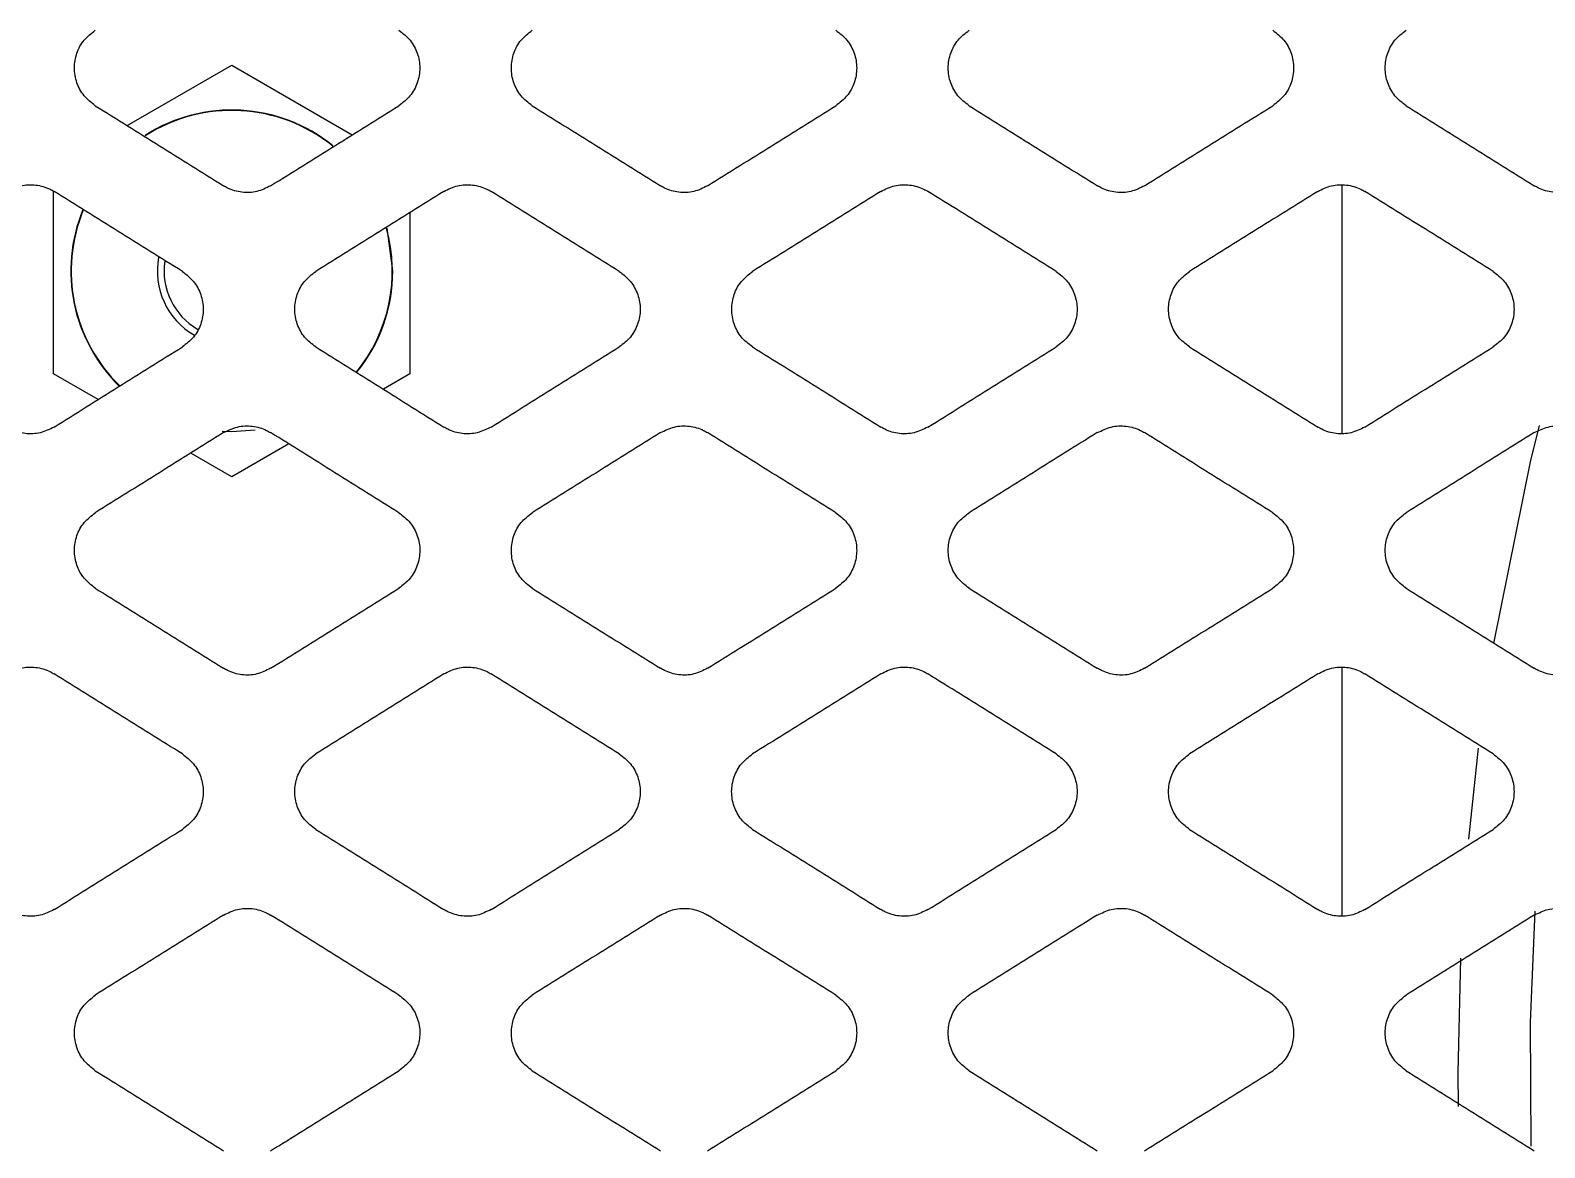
# Model space of a CAD drawing. Header units: millimetres. Extents: x 11355 to 11505, y 8083 to 8171.
# Drawn here: x 11366.035 to 11367.42, y 8089.317 to 8090.339 of the extents above; entities that cross this region are included whole.
import ezdxf

# ---------------------------------------------------------------- set-up
doc = ezdxf.new("R2010")
doc.units = ezdxf.units.MM
doc.layers.add('UPS', color=7, linetype='Continuous')

# ---------------------------------------------------------------- blocks, each defined once
blk = doc.blocks.new('UPS - 2.2kVA (APC SRT2200RMXLI-NC)')
at = {"linetype": 'Continuous'}
for p, q in [((2321.3248, 1375.9231), (2321.4204, 1375.9783)), ((2321.4204, 1375.9783), (2321.5305, 1375.9147)), ((2321.2575, 1375.6961), (2321.2575, 1375.8632)), ((2322.4353, 1375.8686), (2322.4353, 1375.6418)), ((2321.5833, 1375.8436), (2321.5833, 1375.6961)), ((2321.5676, 1375.7902), (2321.5623, 1375.8294)), ((2321.2982, 1375.6726), (2321.2575, 1375.6961)), ((2321.5833, 1375.6961), (2321.559, 1375.682)), ((2321.4116, 1375.6436), (2321.4204, 1375.6433)), ((2321.4204, 1375.6433), (2321.4417, 1375.6449)), ((2321.4204, 1375.602), (2321.383, 1375.6236)), ((2321.4724, 1375.632), (2321.4204, 1375.602)), ((2322.4353, 1375.4273), (2322.4353, 1375.2005)), ((2322.5599, 1375.3537), (2322.551, 1375.2704))]:
    blk.add_line(p, q, dxfattribs=at)
at = {"linetype": 'Continuous', "flags": 128}
for points in [[(2322.6158, 1375.6488), (2322.6075, 1375.6157), (2322.5738, 1375.4495)], [(2322.6084, 1374.9896), (2322.6079, 1375.1031), (2322.6121, 1375.2046)], [(2322.5437, 1375.1617), (2322.5414, 1375.0568), (2322.5416, 1375.026)]]:
    blk.add_lwpolyline(points, dxfattribs=at)
at = {"linetype": 'Continuous'}
for radius, start, end in [(0.1472, 51.064, 122.6185), (0.1468, 51.0244, 122.6344), (0.1472, 157.5778, 225.8303), (0.1468, 157.6345, 225.9152), (0.1468, 320.8058, 15.4107), (0.0681, 169.4363, 239.851), (0.0619, 171.7346, 239.7208), (0.1472, 320.8339, 0)]:
    blk.add_arc((2321.4204, 1375.7902), radius, start, end, dxfattribs=at)
for points, knots in [([(2321.2956, 1375.9413), (2321.292, 1375.9441), (2321.2847, 1375.9498), (2321.2781, 1375.9622), (2321.2757, 1375.9759), (2321.2781, 1375.9896), (2321.2847, 1376.0019), (2321.292, 1376.0075), (2321.2956, 1376.0103)], [0, 0, 0, 0, 0.166752, 0.333482, 0.500689, 0.66748, 0.834277, 1, 1, 1, 1]), ([(2321.5731, 1376.0103), (2321.5768, 1376.0075), (2321.5841, 1376.0019), (2321.5907, 1375.9895), (2321.5931, 1375.9758), (2321.5906, 1375.9621), (2321.584, 1375.9497), (2321.5768, 1375.9441), (2321.5731, 1375.9413)], [0, 0, 0, 0, 0.166787, 0.333551, 0.500809, 0.667627, 0.8344, 1, 1, 1, 1]), ([(2321.6951, 1375.9413), (2321.6914, 1375.9441), (2321.6842, 1375.9498), (2321.6775, 1375.9622), (2321.6752, 1375.9759), (2321.6776, 1375.9896), (2321.6842, 1376.0019), (2321.6915, 1376.0075), (2321.6951, 1376.0103)], [0, 0, 0, 0, 0.166752, 0.333482, 0.500689, 0.66748, 0.834277, 1, 1, 1, 1]), ([(2321.9726, 1376.0103), (2321.9763, 1376.0075), (2321.9835, 1376.0019), (2321.9901, 1375.9895), (2321.9925, 1375.9758), (2321.9901, 1375.9621), (2321.9835, 1375.9497), (2321.9762, 1375.9441), (2321.9726, 1375.9413)], [0, 0, 0, 0, 0.166787, 0.333551, 0.500809, 0.667627, 0.8344, 1, 1, 1, 1]), ([(2322.0946, 1375.9413), (2322.0909, 1375.9441), (2322.0836, 1375.9498), (2322.077, 1375.9622), (2322.0746, 1375.9759), (2322.0771, 1375.9896), (2322.0837, 1376.0019), (2322.0909, 1376.0075), (2322.0946, 1376.0103)], [0, 0, 0, 0, 0.166752, 0.333482, 0.500689, 0.66748, 0.834277, 1, 1, 1, 1]), ([(2322.3721, 1376.0103), (2322.3757, 1376.0075), (2322.383, 1376.0019), (2322.3896, 1375.9895), (2322.392, 1375.9758), (2322.3896, 1375.9621), (2322.383, 1375.9497), (2322.3757, 1375.9441), (2322.3721, 1375.9413)], [0, 0, 0, 0, 0.166787, 0.333551, 0.500809, 0.667627, 0.8344, 1, 1, 1, 1]), ([(2322.494, 1375.9413), (2322.4904, 1375.9441), (2322.4831, 1375.9498), (2322.4765, 1375.9622), (2322.4741, 1375.9759), (2322.4765, 1375.9896), (2322.4831, 1376.0019), (2322.4904, 1376.0075), (2322.494, 1376.0103)], [0, 0, 0, 0, 0.166752, 0.333482, 0.500689, 0.66748, 0.834277, 1, 1, 1, 1]), ([(2321.2956, 1375.9413), (2321.3054, 1375.9352), (2321.3249, 1375.923), (2321.364, 1375.8986), (2321.3933, 1375.8803), (2321.4128, 1375.8681)], [0, 0, 0, 0, 0.250029, 0.500058, 1, 1, 1, 1]), ([(2321.4559, 1375.8681), (2321.4657, 1375.8742), (2321.4852, 1375.8864), (2321.5243, 1375.9108), (2321.5536, 1375.9291), (2321.5731, 1375.9413)], [0, 0, 0, 0, 0.250029, 0.500058, 1, 1, 1, 1]), ([(2321.6951, 1375.9413), (2321.7049, 1375.9352), (2321.7244, 1375.923), (2321.7635, 1375.8986), (2321.7928, 1375.8803), (2321.8123, 1375.8681)], [0, 0, 0, 0, 0.250029, 0.500058, 1, 1, 1, 1]), ([(2321.8554, 1375.8681), (2321.8652, 1375.8742), (2321.8847, 1375.8864), (2321.9238, 1375.9108), (2321.9531, 1375.9291), (2321.9726, 1375.9413)], [0, 0, 0, 0, 0.250029, 0.500058, 1, 1, 1, 1]), ([(2322.0946, 1375.9413), (2322.1043, 1375.9352), (2322.1239, 1375.923), (2322.1629, 1375.8986), (2322.1922, 1375.8803), (2322.2118, 1375.8681)], [0, 0, 0, 0, 0.2500288, 0.5000575, 1, 1, 1, 1]), ([(2322.2549, 1375.8681), (2322.2646, 1375.8742), (2322.2842, 1375.8864), (2322.3232, 1375.9108), (2322.3525, 1375.9291), (2322.3721, 1375.9413)], [0, 0, 0, 0, 0.250029, 0.500058, 1, 1, 1, 1]), ([(2322.494, 1375.9413), (2322.5038, 1375.9352), (2322.5233, 1375.923), (2322.5624, 1375.8986), (2322.5917, 1375.8803), (2322.6112, 1375.8681)], [0, 0, 0, 0, 0.250029, 0.500058, 1, 1, 1, 1]), ([(2321.2148, 1375.8629), (2321.219, 1375.865), (2321.2272, 1375.869), (2321.2412, 1375.8695), (2321.2516, 1375.8666), (2321.2567, 1375.8636), (2321.258, 1375.8629)], [0, 0, 0, 0, 0.301859, 0.603678, 0.905692, 1, 1, 1, 1]), ([(2321.3752, 1375.7897), (2321.3654, 1375.7958), (2321.3459, 1375.808), (2321.3068, 1375.8324), (2321.2775, 1375.8507), (2321.258, 1375.8629)], [0, 0, 0, 0, 0.250032, 0.500063, 1, 1, 1, 1]), ([(2321.4559, 1375.8681), (2321.4518, 1375.866), (2321.4436, 1375.862), (2321.4296, 1375.8615), (2321.4192, 1375.8644), (2321.4141, 1375.8674), (2321.4128, 1375.8681)], [0, 0, 0, 0, 0.301785, 0.60353, 0.905524, 1, 1, 1, 1]), ([(2321.6143, 1375.8629), (2321.6045, 1375.8568), (2321.585, 1375.8446), (2321.5459, 1375.8202), (2321.5166, 1375.8019), (2321.4971, 1375.7897)], [0, 0, 0, 0, 0.250032, 0.500063, 1, 1, 1, 1]), ([(2321.6143, 1375.8629), (2321.6184, 1375.865), (2321.6267, 1375.869), (2321.6407, 1375.8695), (2321.651, 1375.8666), (2321.6562, 1375.8636), (2321.6574, 1375.8629)], [0, 0, 0, 0, 0.3018585, 0.6036777, 0.9056923, 1, 1, 1, 1]), ([(2321.7746, 1375.7897), (2321.7649, 1375.7958), (2321.7453, 1375.808), (2321.7063, 1375.8324), (2321.677, 1375.8507), (2321.6574, 1375.8629)], [0, 0, 0, 0, 0.250032, 0.500063, 1, 1, 1, 1]), ([(2321.8554, 1375.8681), (2321.8513, 1375.866), (2321.8431, 1375.862), (2321.829, 1375.8615), (2321.8187, 1375.8644), (2321.8135, 1375.8674), (2321.8123, 1375.8681)], [0, 0, 0, 0, 0.301785, 0.60353, 0.905524, 1, 1, 1, 1]), ([(2322.0138, 1375.8629), (2322.004, 1375.8568), (2321.9845, 1375.8446), (2321.9454, 1375.8202), (2321.9161, 1375.8019), (2321.8966, 1375.7897)], [0, 0, 0, 0, 0.250032, 0.500063, 1, 1, 1, 1]), ([(2322.0138, 1375.8629), (2322.0179, 1375.865), (2322.0261, 1375.869), (2322.0402, 1375.8695), (2322.0505, 1375.8666), (2322.0557, 1375.8636), (2322.0569, 1375.8629)], [0, 0, 0, 0, 0.3018585, 0.6036777, 0.9056923, 1, 1, 1, 1]), ([(2322.1741, 1375.7897), (2322.1643, 1375.7958), (2322.1448, 1375.808), (2322.1057, 1375.8324), (2322.0764, 1375.8507), (2322.0569, 1375.8629)], [0, 0, 0, 0, 0.250032, 0.500063, 1, 1, 1, 1]), ([(2322.2549, 1375.8681), (2322.2508, 1375.866), (2322.2425, 1375.862), (2322.2285, 1375.8615), (2322.2182, 1375.8644), (2322.213, 1375.8674), (2322.2118, 1375.8681)], [0, 0, 0, 0, 0.301785, 0.60353, 0.905524, 1, 1, 1, 1]), ([(2322.4132, 1375.8629), (2322.4035, 1375.8568), (2322.3839, 1375.8446), (2322.3449, 1375.8202), (2322.3156, 1375.8019), (2322.296, 1375.7897)], [0, 0, 0, 0, 0.250032, 0.500063, 1, 1, 1, 1]), ([(2322.4132, 1375.8629), (2322.4174, 1375.865), (2322.4256, 1375.869), (2322.4396, 1375.8695), (2322.45, 1375.8666), (2322.4551, 1375.8636), (2322.4564, 1375.8629)], [0, 0, 0, 0, 0.3018585, 0.6036777, 0.9056923, 1, 1, 1, 1]), ([(2322.5736, 1375.7897), (2322.5638, 1375.7958), (2322.5443, 1375.808), (2322.5052, 1375.8324), (2322.4759, 1375.8507), (2322.4564, 1375.8629)], [0, 0, 0, 0, 0.250032, 0.500063, 1, 1, 1, 1]), ([(2322.6543, 1375.8681), (2322.6502, 1375.866), (2322.642, 1375.862), (2322.628, 1375.8615), (2322.6176, 1375.8644), (2322.6125, 1375.8674), (2322.6112, 1375.8681)], [0, 0, 0, 0, 0.301785, 0.60353, 0.905524, 1, 1, 1, 1]), ([(2321.3752, 1375.7897), (2321.3788, 1375.7869), (2321.3861, 1375.7812), (2321.3927, 1375.7688), (2321.3951, 1375.7551), (2321.3927, 1375.7414), (2321.3861, 1375.7291), (2321.3788, 1375.7235), (2321.3752, 1375.7207)], [0, 0, 0, 0, 0.166811, 0.333603, 0.500789, 0.667459, 0.834086, 1, 1, 1, 1]), ([(2321.4971, 1375.7207), (2321.4935, 1375.7235), (2321.4862, 1375.7291), (2321.4796, 1375.7415), (2321.4772, 1375.7552), (2321.4796, 1375.7689), (2321.4862, 1375.7813), (2321.4935, 1375.7869), (2321.4971, 1375.7897)], [0, 0, 0, 0, 0.166784, 0.333549, 0.500696, 0.667344, 0.83399, 1, 1, 1, 1]), ([(2321.7746, 1375.7897), (2321.7783, 1375.7869), (2321.7856, 1375.7812), (2321.7922, 1375.7688), (2321.7946, 1375.7551), (2321.7921, 1375.7414), (2321.7855, 1375.7291), (2321.7783, 1375.7235), (2321.7746, 1375.7207)], [0, 0, 0, 0, 0.166811, 0.333603, 0.500789, 0.667459, 0.834086, 1, 1, 1, 1]), ([(2321.8966, 1375.7207), (2321.8929, 1375.7235), (2321.8856, 1375.7291), (2321.879, 1375.7415), (2321.8767, 1375.7552), (2321.8791, 1375.7689), (2321.8857, 1375.7813), (2321.8929, 1375.7869), (2321.8966, 1375.7897)], [0, 0, 0, 0, 0.166784, 0.333549, 0.500696, 0.667344, 0.83399, 1, 1, 1, 1]), ([(2322.1741, 1375.7897), (2322.1777, 1375.7869), (2322.185, 1375.7812), (2322.1916, 1375.7688), (2322.194, 1375.7551), (2322.1916, 1375.7414), (2322.185, 1375.7291), (2322.1777, 1375.7235), (2322.1741, 1375.7207)], [0, 0, 0, 0, 0.166811, 0.333603, 0.500789, 0.667459, 0.834086, 1, 1, 1, 1]), ([(2322.296, 1375.7207), (2322.2924, 1375.7235), (2322.2851, 1375.7291), (2322.2785, 1375.7415), (2322.2761, 1375.7552), (2322.2785, 1375.7689), (2322.2851, 1375.7813), (2322.2924, 1375.7869), (2322.296, 1375.7897)], [0, 0, 0, 0, 0.166784, 0.333549, 0.500696, 0.667344, 0.83399, 1, 1, 1, 1]), ([(2322.5736, 1375.7897), (2322.5772, 1375.7869), (2322.5845, 1375.7812), (2322.5911, 1375.7688), (2322.5935, 1375.7551), (2322.5911, 1375.7414), (2322.5845, 1375.7291), (2322.5772, 1375.7235), (2322.5736, 1375.7207)], [0, 0, 0, 0, 0.166811, 0.333603, 0.500789, 0.667459, 0.834086, 1, 1, 1, 1]), ([(2321.258, 1375.6474), (2321.2677, 1375.6535), (2321.2873, 1375.6658), (2321.3263, 1375.6902), (2321.3556, 1375.7085), (2321.3752, 1375.7207)], [0, 0, 0, 0, 0.250023, 0.500046, 1, 1, 1, 1]), ([(2321.4971, 1375.7207), (2321.5069, 1375.7146), (2321.5264, 1375.7024), (2321.5655, 1375.678), (2321.5948, 1375.6596), (2321.6143, 1375.6474)], [0, 0, 0, 0, 0.250023, 0.500046, 1, 1, 1, 1]), ([(2321.6574, 1375.6474), (2321.6672, 1375.6535), (2321.6867, 1375.6658), (2321.7258, 1375.6902), (2321.7551, 1375.7085), (2321.7746, 1375.7207)], [0, 0, 0, 0, 0.250023, 0.500046, 1, 1, 1, 1]), ([(2321.8966, 1375.7207), (2321.9063, 1375.7146), (2321.9259, 1375.7024), (2321.9649, 1375.678), (2321.9942, 1375.6596), (2322.0138, 1375.6474)], [0, 0, 0, 0, 0.250023, 0.500046, 1, 1, 1, 1]), ([(2322.0569, 1375.6474), (2322.0667, 1375.6535), (2322.0862, 1375.6658), (2322.1253, 1375.6902), (2322.1546, 1375.7085), (2322.1741, 1375.7207)], [0, 0, 0, 0, 0.250023, 0.500046, 1, 1, 1, 1]), ([(2322.296, 1375.7207), (2322.3058, 1375.7146), (2322.3253, 1375.7024), (2322.3644, 1375.678), (2322.3937, 1375.6596), (2322.4132, 1375.6474)], [0, 0, 0, 0, 0.250023, 0.500046, 1, 1, 1, 1]), ([(2322.4564, 1375.6474), (2322.4661, 1375.6535), (2322.4857, 1375.6658), (2322.5247, 1375.6902), (2322.554, 1375.7085), (2322.5736, 1375.7207)], [0, 0, 0, 0, 0.250023, 0.500046, 1, 1, 1, 1]), ([(2321.258, 1375.6474), (2321.2538, 1375.6454), (2321.2456, 1375.6413), (2321.2316, 1375.6408), (2321.2212, 1375.6437), (2321.2161, 1375.6467), (2321.2148, 1375.6474)], [0, 0, 0, 0, 0.30202, 0.603998, 0.906207, 1, 1, 1, 1]), ([(2321.4128, 1375.6423), (2321.403, 1375.6362), (2321.3835, 1375.624), (2321.3444, 1375.5996), (2321.3151, 1375.5812), (2321.2956, 1375.569)], [0, 0, 0, 0, 0.2500247, 0.5000495, 1, 1, 1, 1]), ([(2321.4128, 1375.6423), (2321.4169, 1375.6443), (2321.4252, 1375.6484), (2321.4392, 1375.6489), (2321.4496, 1375.646), (2321.4547, 1375.643), (2321.4559, 1375.6423)], [0, 0, 0, 0, 0.302064, 0.604086, 0.906311, 1, 1, 1, 1]), ([(2321.5731, 1375.569), (2321.5634, 1375.5751), (2321.5438, 1375.5873), (2321.5048, 1375.6118), (2321.4755, 1375.6301), (2321.4559, 1375.6423)], [0, 0, 0, 0, 0.2500247, 0.5000495, 1, 1, 1, 1]), ([(2321.6574, 1375.6474), (2321.6533, 1375.6454), (2321.6451, 1375.6413), (2321.631, 1375.6408), (2321.6207, 1375.6437), (2321.6155, 1375.6467), (2321.6143, 1375.6474)], [0, 0, 0, 0, 0.30202, 0.603998, 0.906207, 1, 1, 1, 1]), ([(2321.8123, 1375.6423), (2321.8025, 1375.6362), (2321.783, 1375.624), (2321.7439, 1375.5996), (2321.7146, 1375.5812), (2321.6951, 1375.569)], [0, 0, 0, 0, 0.2500247, 0.5000495, 1, 1, 1, 1]), ([(2321.8123, 1375.6423), (2321.8164, 1375.6443), (2321.8247, 1375.6484), (2321.8387, 1375.6489), (2321.849, 1375.646), (2321.8542, 1375.643), (2321.8554, 1375.6423)], [0, 0, 0, 0, 0.302064, 0.604086, 0.906311, 1, 1, 1, 1]), ([(2321.9726, 1375.569), (2321.9628, 1375.5751), (2321.9433, 1375.5873), (2321.9042, 1375.6118), (2321.8749, 1375.6301), (2321.8554, 1375.6423)], [0, 0, 0, 0, 0.2500247, 0.5000495, 1, 1, 1, 1]), ([(2322.0569, 1375.6474), (2322.0528, 1375.6454), (2322.0445, 1375.6413), (2322.0305, 1375.6408), (2322.0202, 1375.6437), (2322.015, 1375.6467), (2322.0138, 1375.6474)], [0, 0, 0, 0, 0.30202, 0.603998, 0.906207, 1, 1, 1, 1]), ([(2322.2117, 1375.6423), (2322.202, 1375.6362), (2322.1824, 1375.624), (2322.1434, 1375.5996), (2322.1141, 1375.5812), (2322.0945, 1375.569)], [0, 0, 0, 0, 0.2500247, 0.5000495, 1, 1, 1, 1]), ([(2322.2117, 1375.6423), (2322.2159, 1375.6443), (2322.2241, 1375.6484), (2322.2382, 1375.6489), (2322.2485, 1375.646), (2322.2537, 1375.643), (2322.2549, 1375.6423)], [0, 0, 0, 0, 0.302064, 0.604086, 0.906311, 1, 1, 1, 1]), ([(2322.3721, 1375.569), (2322.3623, 1375.5751), (2322.3428, 1375.5873), (2322.3037, 1375.6118), (2322.2744, 1375.6301), (2322.2549, 1375.6423)], [0, 0, 0, 0, 0.2500247, 0.5000495, 1, 1, 1, 1]), ([(2322.4564, 1375.6474), (2322.4522, 1375.6454), (2322.444, 1375.6413), (2322.43, 1375.6408), (2322.4196, 1375.6437), (2322.4145, 1375.6467), (2322.4132, 1375.6474)], [0, 0, 0, 0, 0.30202, 0.603998, 0.906207, 1, 1, 1, 1]), ([(2322.6112, 1375.6423), (2322.6014, 1375.6362), (2322.5819, 1375.624), (2322.5428, 1375.5996), (2322.5135, 1375.5812), (2322.494, 1375.569)], [0, 0, 0, 0, 0.250025, 0.500049, 1, 1, 1, 1]), ([(2322.6112, 1375.6423), (2322.6153, 1375.6443), (2322.6236, 1375.6484), (2322.6376, 1375.6489), (2322.648, 1375.646), (2322.6531, 1375.643), (2322.6543, 1375.6423)], [0, 0, 0, 0, 0.302064, 0.604086, 0.906311, 1, 1, 1, 1]), ([(2321.2956, 1375.5), (2321.292, 1375.5028), (2321.2847, 1375.5085), (2321.2781, 1375.5209), (2321.2757, 1375.5346), (2321.2781, 1375.5483), (2321.2847, 1375.5606), (2321.292, 1375.5662), (2321.2956, 1375.569)], [0, 0, 0, 0, 0.166778, 0.33354, 0.500643, 0.667185, 0.833717, 1, 1, 1, 1]), ([(2321.5731, 1375.569), (2321.5768, 1375.5662), (2321.5841, 1375.5606), (2321.5907, 1375.5482), (2321.5931, 1375.5345), (2321.5907, 1375.5208), (2321.5841, 1375.5084), (2321.5768, 1375.5028), (2321.5731, 1375.5)], [0, 0, 0, 0, 0.166798, 0.333579, 0.50071, 0.667267, 0.833786, 1, 1, 1, 1]), ([(2321.6951, 1375.5), (2321.6914, 1375.5028), (2321.6841, 1375.5085), (2321.6775, 1375.5209), (2321.6752, 1375.5346), (2321.6776, 1375.5483), (2321.6842, 1375.5606), (2321.6914, 1375.5662), (2321.6951, 1375.569)], [0, 0, 0, 0, 0.166778, 0.33354, 0.500643, 0.667185, 0.833717, 1, 1, 1, 1]), ([(2321.9726, 1375.569), (2321.9763, 1375.5662), (2321.9835, 1375.5606), (2321.9902, 1375.5482), (2321.9925, 1375.5345), (2321.9901, 1375.5208), (2321.9835, 1375.5084), (2321.9762, 1375.5028), (2321.9726, 1375.5)], [0, 0, 0, 0, 0.166798, 0.333579, 0.50071, 0.667267, 0.833786, 1, 1, 1, 1]), ([(2322.0945, 1375.5), (2322.0909, 1375.5028), (2322.0836, 1375.5085), (2322.077, 1375.5209), (2322.0746, 1375.5346), (2322.077, 1375.5483), (2322.0836, 1375.5606), (2322.0909, 1375.5662), (2322.0945, 1375.569)], [0, 0, 0, 0, 0.166778, 0.33354, 0.500643, 0.667185, 0.833717, 1, 1, 1, 1]), ([(2322.3721, 1375.569), (2322.3757, 1375.5662), (2322.383, 1375.5606), (2322.3896, 1375.5482), (2322.392, 1375.5345), (2322.3896, 1375.5208), (2322.383, 1375.5084), (2322.3757, 1375.5028), (2322.3721, 1375.5)], [0, 0, 0, 0, 0.166798, 0.333579, 0.50071, 0.667267, 0.833786, 1, 1, 1, 1]), ([(2322.494, 1375.5), (2322.4904, 1375.5028), (2322.4831, 1375.5085), (2322.4765, 1375.5209), (2322.4741, 1375.5346), (2322.4765, 1375.5483), (2322.4831, 1375.5606), (2322.4904, 1375.5662), (2322.494, 1375.569)], [0, 0, 0, 0, 0.166778, 0.33354, 0.500643, 0.667185, 0.833717, 1, 1, 1, 1]), ([(2321.2956, 1375.5), (2321.3054, 1375.4939), (2321.3249, 1375.4817), (2321.364, 1375.4573), (2321.3933, 1375.439), (2321.4128, 1375.4268)], [0, 0, 0, 0, 0.250017, 0.500035, 1, 1, 1, 1]), ([(2321.4559, 1375.4268), (2321.4657, 1375.4329), (2321.4853, 1375.4451), (2321.5243, 1375.4695), (2321.5536, 1375.4878), (2321.5731, 1375.5)], [0, 0, 0, 0, 0.250017, 0.500035, 1, 1, 1, 1]), ([(2321.6951, 1375.5), (2321.7048, 1375.4939), (2321.7244, 1375.4817), (2321.7634, 1375.4573), (2321.7927, 1375.439), (2321.8123, 1375.4268)], [0, 0, 0, 0, 0.250017, 0.500035, 1, 1, 1, 1]), ([(2321.8554, 1375.4268), (2321.8652, 1375.4329), (2321.8847, 1375.4451), (2321.9238, 1375.4695), (2321.9531, 1375.4878), (2321.9726, 1375.5)], [0, 0, 0, 0, 0.250017, 0.500035, 1, 1, 1, 1]), ([(2322.0945, 1375.5), (2322.1043, 1375.4939), (2322.1238, 1375.4817), (2322.1629, 1375.4573), (2322.1922, 1375.439), (2322.2117, 1375.4268)], [0, 0, 0, 0, 0.250017, 0.500035, 1, 1, 1, 1]), ([(2322.2549, 1375.4268), (2322.2646, 1375.4329), (2322.2842, 1375.4451), (2322.3233, 1375.4695), (2322.3526, 1375.4878), (2322.3721, 1375.5)], [0, 0, 0, 0, 0.250017, 0.500035, 1, 1, 1, 1]), ([(2322.494, 1375.5), (2322.5038, 1375.4939), (2322.5233, 1375.4817), (2322.5624, 1375.4573), (2322.5917, 1375.439), (2322.6112, 1375.4268)], [0, 0, 0, 0, 0.2500174, 0.5000348, 1, 1, 1, 1]), ([(2321.2148, 1375.4216), (2321.219, 1375.4237), (2321.2272, 1375.4278), (2321.2412, 1375.4283), (2321.2516, 1375.4254), (2321.2568, 1375.4223), (2321.258, 1375.4216)], [0, 0, 0, 0, 0.302193, 0.604341, 0.906715, 1, 1, 1, 1]), ([(2321.6143, 1375.4216), (2321.6184, 1375.4237), (2321.6267, 1375.4278), (2321.6407, 1375.4283), (2321.6511, 1375.4254), (2321.6562, 1375.4223), (2321.6574, 1375.4216)], [0, 0, 0, 0, 0.302193, 0.604341, 0.906715, 1, 1, 1, 1]), ([(2322.0138, 1375.4216), (2322.0179, 1375.4237), (2322.0261, 1375.4278), (2322.0402, 1375.4283), (2322.0505, 1375.4254), (2322.0557, 1375.4223), (2322.0569, 1375.4216)], [0, 0, 0, 0, 0.302193, 0.604341, 0.906715, 1, 1, 1, 1]), ([(2322.4132, 1375.4216), (2322.4174, 1375.4237), (2322.4256, 1375.4278), (2322.4397, 1375.4283), (2322.45, 1375.4254), (2322.4552, 1375.4223), (2322.4564, 1375.4216)], [0, 0, 0, 0, 0.302193, 0.604341, 0.906715, 1, 1, 1, 1]), ([(2321.3752, 1375.3484), (2321.3654, 1375.3545), (2321.3459, 1375.3667), (2321.3068, 1375.3911), (2321.2775, 1375.4094), (2321.258, 1375.4216)], [0, 0, 0, 0, 0.250018, 0.500036, 1, 1, 1, 1]), ([(2321.4559, 1375.4268), (2321.4518, 1375.4247), (2321.4436, 1375.4206), (2321.4295, 1375.4202), (2321.4192, 1375.4231), (2321.414, 1375.4261), (2321.4128, 1375.4268)], [0, 0, 0, 0, 0.30217, 0.604295, 0.906659, 1, 1, 1, 1]), ([(2321.6143, 1375.4216), (2321.6045, 1375.4155), (2321.585, 1375.4033), (2321.5459, 1375.3789), (2321.5166, 1375.3606), (2321.4971, 1375.3484)], [0, 0, 0, 0, 0.250018, 0.500036, 1, 1, 1, 1]), ([(2321.7746, 1375.3484), (2321.7649, 1375.3545), (2321.7453, 1375.3667), (2321.7063, 1375.3911), (2321.677, 1375.4094), (2321.6574, 1375.4216)], [0, 0, 0, 0, 0.250018, 0.500036, 1, 1, 1, 1]), ([(2321.8554, 1375.4268), (2321.8513, 1375.4247), (2321.843, 1375.4206), (2321.829, 1375.4202), (2321.8187, 1375.4231), (2321.8135, 1375.4261), (2321.8123, 1375.4268)], [0, 0, 0, 0, 0.30217, 0.604295, 0.906659, 1, 1, 1, 1]), ([(2322.0138, 1375.4216), (2322.004, 1375.4155), (2321.9845, 1375.4033), (2321.9454, 1375.3789), (2321.9161, 1375.3606), (2321.8966, 1375.3484)], [0, 0, 0, 0, 0.250018, 0.500036, 1, 1, 1, 1]), ([(2322.1741, 1375.3484), (2322.1643, 1375.3545), (2322.1448, 1375.3667), (2322.1057, 1375.3911), (2322.0764, 1375.4094), (2322.0569, 1375.4216)], [0, 0, 0, 0, 0.250018, 0.500036, 1, 1, 1, 1]), ([(2322.2549, 1375.4268), (2322.2508, 1375.4247), (2322.2425, 1375.4206), (2322.2285, 1375.4202), (2322.2181, 1375.4231), (2322.213, 1375.4261), (2322.2117, 1375.4268)], [0, 0, 0, 0, 0.30217, 0.604295, 0.906659, 1, 1, 1, 1]), ([(2322.4132, 1375.4216), (2322.4035, 1375.4155), (2322.3839, 1375.4033), (2322.3449, 1375.3789), (2322.3156, 1375.3606), (2322.296, 1375.3484)], [0, 0, 0, 0, 0.250018, 0.500036, 1, 1, 1, 1]), ([(2322.5736, 1375.3484), (2322.5638, 1375.3545), (2322.5443, 1375.3667), (2322.5052, 1375.3911), (2322.4759, 1375.4094), (2322.4564, 1375.4216)], [0, 0, 0, 0, 0.250018, 0.500036, 1, 1, 1, 1]), ([(2322.6543, 1375.4268), (2322.6502, 1375.4247), (2322.642, 1375.4206), (2322.6279, 1375.4202), (2322.6176, 1375.4231), (2322.6124, 1375.4261), (2322.6112, 1375.4268)], [0, 0, 0, 0, 0.30217, 0.604295, 0.906659, 1, 1, 1, 1]), ([(2321.3752, 1375.3484), (2321.3788, 1375.3456), (2321.3861, 1375.34), (2321.3927, 1375.3275), (2321.3951, 1375.3139), (2321.3927, 1375.3002), (2321.3861, 1375.2878), (2321.3788, 1375.2822), (2321.3752, 1375.2794)], [0, 0, 0, 0, 0.166771, 0.333527, 0.500619, 0.6671, 0.833548, 1, 1, 1, 1]), ([(2321.4971, 1375.2794), (2321.4935, 1375.2822), (2321.4862, 1375.2878), (2321.4796, 1375.3002), (2321.4772, 1375.3139), (2321.4796, 1375.3276), (2321.4862, 1375.34), (2321.4935, 1375.3456), (2321.4971, 1375.3484)], [0, 0, 0, 0, 0.166759, 0.333503, 0.500579, 0.667051, 0.833507, 1, 1, 1, 1]), ([(2321.7746, 1375.3484), (2321.7783, 1375.3456), (2321.7856, 1375.34), (2321.7922, 1375.3275), (2321.7946, 1375.3139), (2321.7922, 1375.3002), (2321.7855, 1375.2878), (2321.7783, 1375.2822), (2321.7746, 1375.2794)], [0, 0, 0, 0, 0.166771, 0.333527, 0.500619, 0.6671, 0.833548, 1, 1, 1, 1]), ([(2321.8966, 1375.2794), (2321.8929, 1375.2822), (2321.8856, 1375.2878), (2321.879, 1375.3002), (2321.8766, 1375.3139), (2321.879, 1375.3276), (2321.8857, 1375.34), (2321.8929, 1375.3456), (2321.8966, 1375.3484)], [0, 0, 0, 0, 0.166759, 0.333503, 0.500579, 0.667051, 0.833507, 1, 1, 1, 1]), ([(2322.1741, 1375.3484), (2322.1777, 1375.3456), (2322.185, 1375.34), (2322.1916, 1375.3275), (2322.194, 1375.3139), (2322.1916, 1375.3002), (2322.185, 1375.2878), (2322.1777, 1375.2822), (2322.1741, 1375.2794)], [0, 0, 0, 0, 0.166771, 0.333527, 0.500619, 0.6671, 0.833548, 1, 1, 1, 1]), ([(2322.296, 1375.2794), (2322.2924, 1375.2822), (2322.2851, 1375.2878), (2322.2785, 1375.3002), (2322.2761, 1375.3139), (2322.2785, 1375.3276), (2322.2851, 1375.34), (2322.2924, 1375.3456), (2322.296, 1375.3484)], [0, 0, 0, 0, 0.166759, 0.333503, 0.500579, 0.667051, 0.833507, 1, 1, 1, 1]), ([(2322.5736, 1375.3484), (2322.5772, 1375.3456), (2322.5845, 1375.34), (2322.5911, 1375.3275), (2322.5935, 1375.3139), (2322.5911, 1375.3002), (2322.5845, 1375.2878), (2322.5772, 1375.2822), (2322.5736, 1375.2794)], [0, 0, 0, 0, 0.166771, 0.333527, 0.500619, 0.6671, 0.833548, 1, 1, 1, 1]), ([(2321.258, 1375.2061), (2321.2677, 1375.2122), (2321.2873, 1375.2245), (2321.3263, 1375.2489), (2321.3556, 1375.2672), (2321.3752, 1375.2794)], [0, 0, 0, 0, 0.2500119, 0.5000239, 1, 1, 1, 1]), ([(2321.4971, 1375.2794), (2321.5069, 1375.2733), (2321.5264, 1375.2611), (2321.5655, 1375.2367), (2321.5948, 1375.2183), (2321.6143, 1375.2061)], [0, 0, 0, 0, 0.2500119, 0.5000239, 1, 1, 1, 1]), ([(2321.6574, 1375.2061), (2321.6672, 1375.2122), (2321.6867, 1375.2245), (2321.7258, 1375.2489), (2321.7551, 1375.2672), (2321.7746, 1375.2794)], [0, 0, 0, 0, 0.250012, 0.500024, 1, 1, 1, 1]), ([(2321.8966, 1375.2794), (2321.9063, 1375.2733), (2321.9259, 1375.2611), (2321.9649, 1375.2367), (2321.9942, 1375.2183), (2322.0138, 1375.2061)], [0, 0, 0, 0, 0.250012, 0.500024, 1, 1, 1, 1]), ([(2322.0569, 1375.2061), (2322.0667, 1375.2122), (2322.0862, 1375.2245), (2322.1253, 1375.2489), (2322.1546, 1375.2672), (2322.1741, 1375.2794)], [0, 0, 0, 0, 0.250012, 0.500024, 1, 1, 1, 1]), ([(2322.296, 1375.2794), (2322.3058, 1375.2733), (2322.3253, 1375.2611), (2322.3644, 1375.2367), (2322.3937, 1375.2183), (2322.4132, 1375.2061)], [0, 0, 0, 0, 0.2500119, 0.5000239, 1, 1, 1, 1]), ([(2322.4564, 1375.2061), (2322.4661, 1375.2122), (2322.4857, 1375.2245), (2322.5247, 1375.2489), (2322.554, 1375.2672), (2322.5736, 1375.2794)], [0, 0, 0, 0, 0.250012, 0.500024, 1, 1, 1, 1]), ([(2321.4128, 1375.201), (2321.4169, 1375.203), (2321.4252, 1375.2071), (2321.4392, 1375.2076), (2321.4496, 1375.2047), (2321.4547, 1375.2017), (2321.4559, 1375.201)], [0, 0, 0, 0, 0.30226, 0.604474, 0.906937, 1, 1, 1, 1]), ([(2321.8123, 1375.201), (2321.8164, 1375.203), (2321.8247, 1375.2071), (2321.8387, 1375.2076), (2321.849, 1375.2047), (2321.8542, 1375.2017), (2321.8554, 1375.201)], [0, 0, 0, 0, 0.30226, 0.604474, 0.906937, 1, 1, 1, 1]), ([(2322.2117, 1375.201), (2322.2159, 1375.203), (2322.2241, 1375.2071), (2322.2382, 1375.2076), (2322.2485, 1375.2047), (2322.2537, 1375.2017), (2322.2549, 1375.201)], [0, 0, 0, 0, 0.30226, 0.604474, 0.906937, 1, 1, 1, 1]), ([(2322.6112, 1375.201), (2322.6153, 1375.203), (2322.6236, 1375.2071), (2322.6376, 1375.2076), (2322.648, 1375.2047), (2322.6531, 1375.2017), (2322.6544, 1375.201)], [0, 0, 0, 0, 0.30226, 0.604474, 0.906937, 1, 1, 1, 1]), ([(2321.258, 1375.2061), (2321.2538, 1375.2041), (2321.2456, 1375.2), (2321.2315, 1375.1995), (2321.2212, 1375.2024), (2321.216, 1375.2054), (2321.2148, 1375.2061)], [0, 0, 0, 0, 0.30225, 0.604454, 0.906912, 1, 1, 1, 1]), ([(2321.4128, 1375.201), (2321.403, 1375.1949), (2321.3835, 1375.1827), (2321.3444, 1375.1583), (2321.3151, 1375.14), (2321.2956, 1375.1278)], [0, 0, 0, 0, 0.250011, 0.500023, 1, 1, 1, 1]), ([(2321.5732, 1375.1278), (2321.5634, 1375.1339), (2321.5438, 1375.1461), (2321.5048, 1375.1705), (2321.4755, 1375.1888), (2321.4559, 1375.201)], [0, 0, 0, 0, 0.2500115, 0.5000229, 1, 1, 1, 1]), ([(2321.6574, 1375.2061), (2321.6533, 1375.2041), (2321.6451, 1375.2), (2321.631, 1375.1995), (2321.6207, 1375.2024), (2321.6155, 1375.2054), (2321.6143, 1375.2061)], [0, 0, 0, 0, 0.30225, 0.604454, 0.906912, 1, 1, 1, 1]), ([(2321.8123, 1375.201), (2321.8025, 1375.1949), (2321.783, 1375.1827), (2321.7439, 1375.1583), (2321.7146, 1375.14), (2321.6951, 1375.1278)], [0, 0, 0, 0, 0.250011, 0.500023, 1, 1, 1, 1]), ([(2321.9726, 1375.1278), (2321.9629, 1375.1339), (2321.9433, 1375.1461), (2321.9042, 1375.1705), (2321.8749, 1375.1888), (2321.8554, 1375.201)], [0, 0, 0, 0, 0.250011, 0.500023, 1, 1, 1, 1]), ([(2322.0569, 1375.2061), (2322.0528, 1375.2041), (2322.0445, 1375.2), (2322.0305, 1375.1995), (2322.0201, 1375.2024), (2322.015, 1375.2054), (2322.0138, 1375.2061)], [0, 0, 0, 0, 0.30225, 0.604454, 0.906912, 1, 1, 1, 1]), ([(2322.2117, 1375.201), (2322.202, 1375.1949), (2322.1824, 1375.1827), (2322.1434, 1375.1583), (2322.1141, 1375.14), (2322.0945, 1375.1278)], [0, 0, 0, 0, 0.250011, 0.500023, 1, 1, 1, 1]), ([(2322.3721, 1375.1278), (2322.3623, 1375.1339), (2322.3428, 1375.1461), (2322.3037, 1375.1705), (2322.2744, 1375.1888), (2322.2549, 1375.201)], [0, 0, 0, 0, 0.250011, 0.500023, 1, 1, 1, 1]), ([(2322.4564, 1375.2061), (2322.4522, 1375.2041), (2322.444, 1375.2), (2322.4299, 1375.1995), (2322.4196, 1375.2024), (2322.4144, 1375.2054), (2322.4132, 1375.2061)], [0, 0, 0, 0, 0.3022502, 0.6044542, 0.9069117, 1, 1, 1, 1]), ([(2322.6112, 1375.201), (2322.6014, 1375.1949), (2322.5819, 1375.1827), (2322.5428, 1375.1583), (2322.5135, 1375.14), (2322.494, 1375.1278)], [0, 0, 0, 0, 0.250011, 0.500023, 1, 1, 1, 1]), ([(2321.2956, 1375.0587), (2321.292, 1375.0615), (2321.2847, 1375.0672), (2321.2781, 1375.0796), (2321.2757, 1375.0933), (2321.2781, 1375.107), (2321.2847, 1375.1193), (2321.292, 1375.1249), (2321.2956, 1375.1278)], [0, 0, 0, 0, 0.166752, 0.33349, 0.500555, 0.666993, 0.83341, 1, 1, 1, 1]), ([(2321.5732, 1375.1278), (2321.5768, 1375.1249), (2321.5841, 1375.1193), (2321.5907, 1375.1069), (2321.5931, 1375.0932), (2321.5907, 1375.0795), (2321.5841, 1375.0672), (2321.5768, 1375.0615), (2321.5732, 1375.0587)], [0, 0, 0, 0, 0.166756, 0.333497, 0.500568, 0.66701, 0.833424, 1, 1, 1, 1]), ([(2321.6951, 1375.0587), (2321.6914, 1375.0615), (2321.6841, 1375.0672), (2321.6775, 1375.0796), (2321.6752, 1375.0933), (2321.6776, 1375.107), (2321.6842, 1375.1193), (2321.6914, 1375.1249), (2321.6951, 1375.1278)], [0, 0, 0, 0, 0.166752, 0.33349, 0.500555, 0.666993, 0.83341, 1, 1, 1, 1]), ([(2321.9726, 1375.1278), (2321.9763, 1375.1249), (2321.9835, 1375.1193), (2321.9902, 1375.1069), (2321.9925, 1375.0932), (2321.9901, 1375.0795), (2321.9835, 1375.0672), (2321.9763, 1375.0615), (2321.9726, 1375.0587)], [0, 0, 0, 0, 0.166756, 0.333497, 0.500568, 0.66701, 0.833424, 1, 1, 1, 1]), ([(2322.0945, 1375.0587), (2322.0909, 1375.0615), (2322.0836, 1375.0672), (2322.077, 1375.0796), (2322.0746, 1375.0933), (2322.077, 1375.107), (2322.0836, 1375.1193), (2322.0909, 1375.1249), (2322.0945, 1375.1278)], [0, 0, 0, 0, 0.166752, 0.33349, 0.500555, 0.666993, 0.83341, 1, 1, 1, 1]), ([(2322.3721, 1375.1278), (2322.3757, 1375.1249), (2322.383, 1375.1193), (2322.3896, 1375.1069), (2322.392, 1375.0932), (2322.3896, 1375.0795), (2322.383, 1375.0672), (2322.3757, 1375.0615), (2322.3721, 1375.0587)], [0, 0, 0, 0, 0.166756, 0.333497, 0.500568, 0.66701, 0.833424, 1, 1, 1, 1]), ([(2322.494, 1375.0587), (2322.4904, 1375.0615), (2322.4831, 1375.0672), (2322.4765, 1375.0796), (2322.4741, 1375.0933), (2322.4765, 1375.107), (2322.4831, 1375.1193), (2322.4904, 1375.1249), (2322.494, 1375.1278)], [0, 0, 0, 0, 0.166752, 0.33349, 0.500555, 0.666993, 0.83341, 1, 1, 1, 1]), ([(2321.2956, 1375.0587), (2321.3054, 1375.0526), (2321.3249, 1375.0404), (2321.364, 1375.016), (2321.3933, 1374.9977), (2321.4128, 1374.9855)], [0, 0, 0, 0, 0.250007, 0.5000141, 1, 1, 1, 1]), ([(2321.4559, 1374.9855), (2321.4657, 1374.9916), (2321.4853, 1375.0038), (2321.5243, 1375.0282), (2321.5536, 1375.0465), (2321.5732, 1375.0587)], [0, 0, 0, 0, 0.250007, 0.500014, 1, 1, 1, 1]), ([(2321.6951, 1375.0587), (2321.7048, 1375.0526), (2321.7244, 1375.0404), (2321.7634, 1375.016), (2321.7927, 1374.9977), (2321.8123, 1374.9855)], [0, 0, 0, 0, 0.250007, 0.500014, 1, 1, 1, 1]), ([(2321.8554, 1374.9855), (2321.8652, 1374.9916), (2321.8847, 1375.0038), (2321.9238, 1375.0282), (2321.9531, 1375.0465), (2321.9726, 1375.0587)], [0, 0, 0, 0, 0.250007, 0.500014, 1, 1, 1, 1]), ([(2322.0945, 1375.0587), (2322.1043, 1375.0526), (2322.1238, 1375.0404), (2322.1629, 1375.016), (2322.1922, 1374.9977), (2322.2117, 1374.9855)], [0, 0, 0, 0, 0.250007, 0.500014, 1, 1, 1, 1]), ([(2322.2549, 1374.9855), (2322.2647, 1374.9916), (2322.2842, 1375.0038), (2322.3233, 1375.0282), (2322.3526, 1375.0465), (2322.3721, 1375.0587)], [0, 0, 0, 0, 0.250007, 0.500014, 1, 1, 1, 1]), ([(2322.494, 1375.0587), (2322.5038, 1375.0526), (2322.5233, 1375.0404), (2322.5624, 1375.016), (2322.5917, 1374.9977), (2322.6112, 1374.9855)], [0, 0, 0, 0, 0.250007, 0.500014, 1, 1, 1, 1])]:
    blk.add_open_spline(points, degree=3, knots=knots, dxfattribs=at)

msp = doc.modelspace()

# ---------------------------------------------------------------- block references
at = {"layer": 'UPS'}
msp.add_blockref('UPS - 2.2kVA (APC SRT2200RMXLI-NC)', (9044.799, 6714.3289), dxfattribs=at)

doc.saveas('drawing.dxf')
